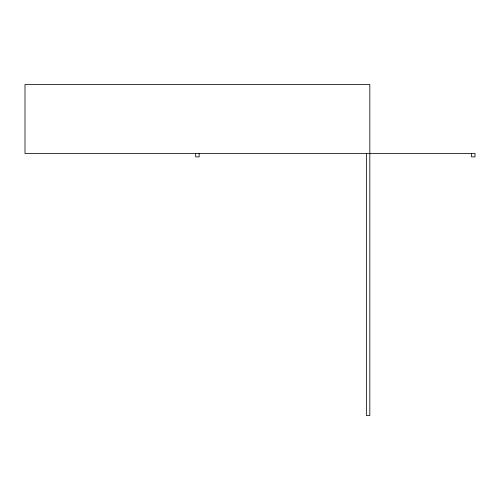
<?xml version="1.0" encoding="UTF-8"?>
<svg xmlns="http://www.w3.org/2000/svg" width="500" height="500" viewBox="0 0 500 500"><rect width="100%" height="100%" fill="white"/><g stroke="black" fill="none" stroke-linecap="round" stroke-linejoin="round"><path stroke-width="0.75" d="M471.55 153.45L471.55 156.894L475 156.894L475 153.45L25 153.45L25 84.481L369.825 84.481L369.825 415.519L366.381 415.519L366.381 153.188M199.137 153.45L199.137 156.894L195.688 156.894L195.688 153.45"/></g></svg>
